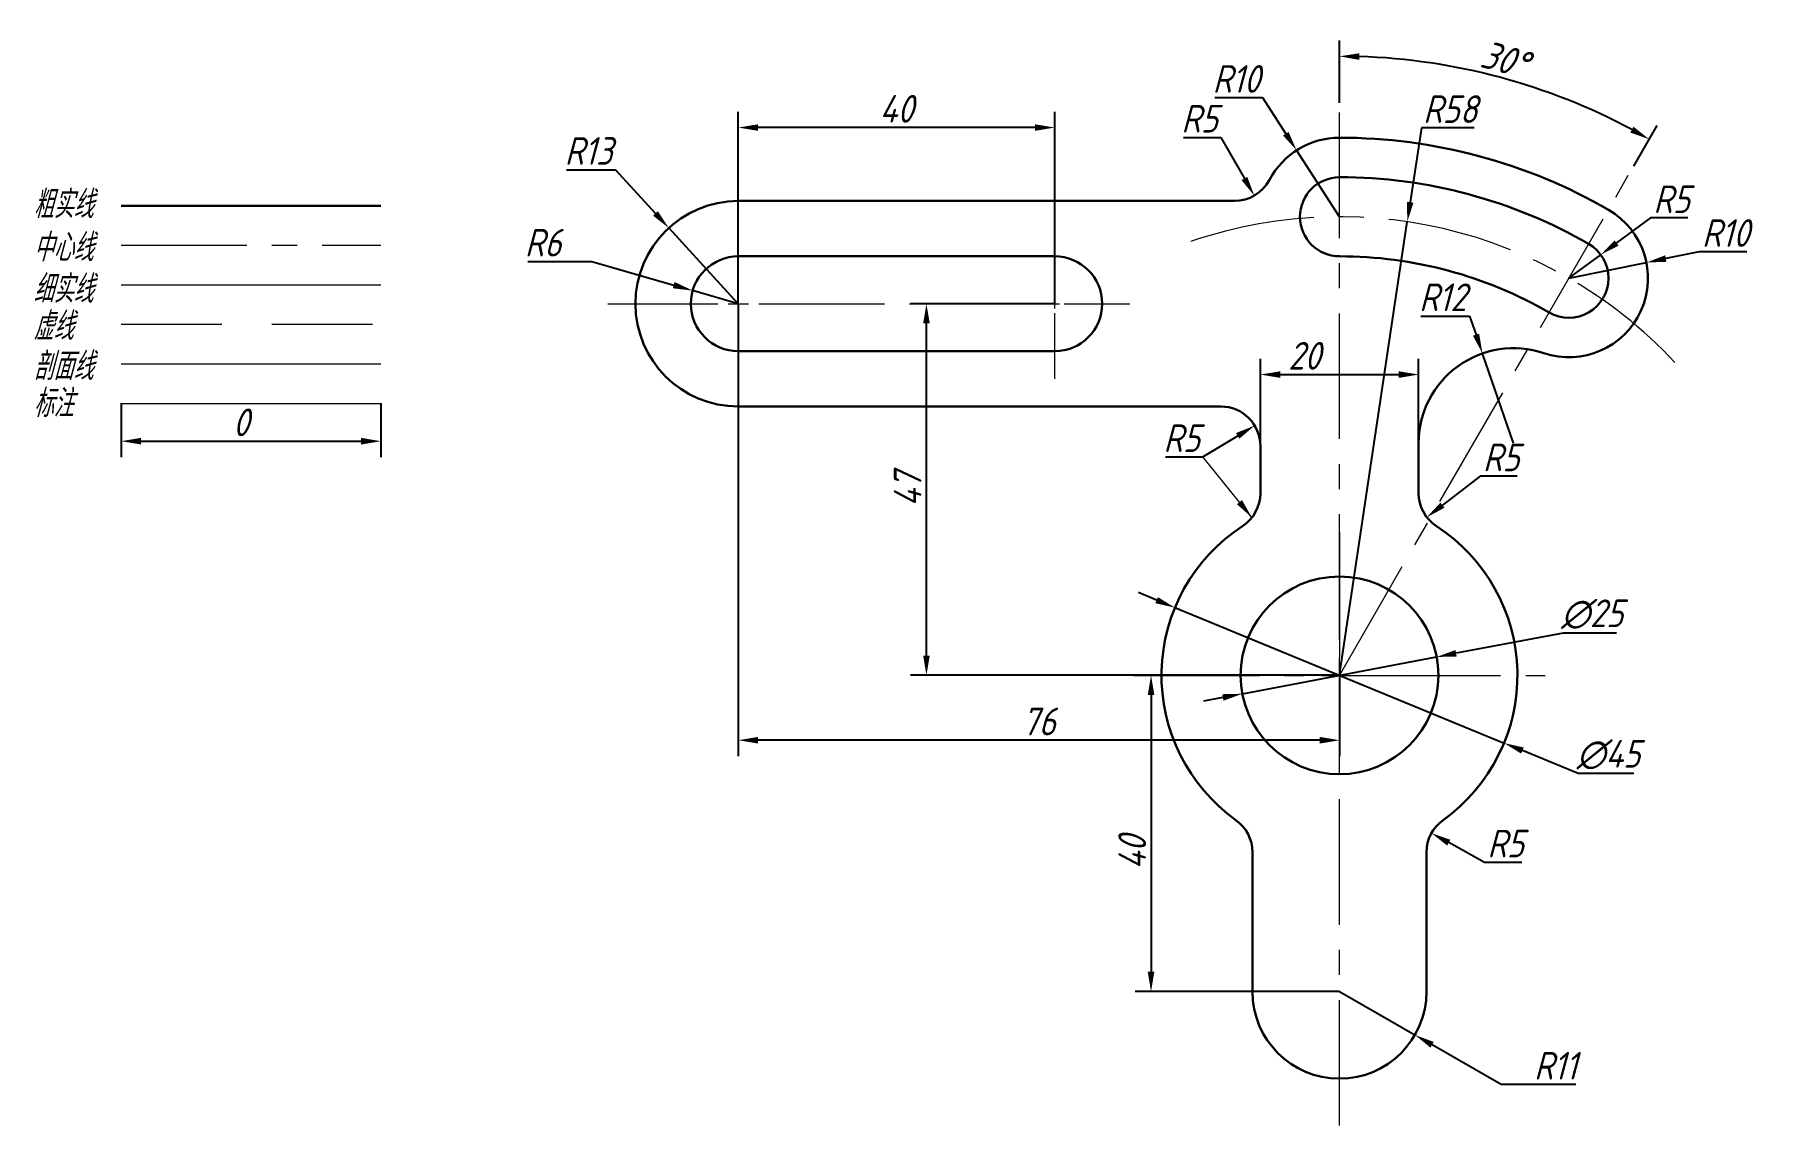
# Model space of a CAD drawing. Header units: millimetres. Extents: x 362 to 580, y 176 to 314.
import ezdxf

# ---------------------------------------------------------------- set-up
doc = ezdxf.new("R2010")
doc.units = ezdxf.units.MM
doc.linetypes.add('CENTER', pattern=[50.8, 31.75, -6.35, 6.35, -6.35])
doc.linetypes.add('DASHED', pattern=[19.05, 12.7, -6.35])
for name, color, linetype, lineweight in [('中心线', 1, 'CENTER', 15), ('中心线 @ 1', 1, 'CENTER', 15), ('剖面线', 8, 'Continuous', 15), ('剖面线 @ 1', 8, 'Continuous', 15), ('标注', 3, 'Continuous', 15), ('标注 @ 1', 3, 'Continuous', 15), ('粗实线', 2, 'Continuous', 30), ('粗实线 @ 1', 2, 'Continuous', 30), ('细实线', 4, 'Continuous', 15), ('细实线 @ 1', 4, 'Continuous', 15), ('虚线', 6, 'DASHED', 15), ('虚线 @ 1', 6, 'DASHED', 15)]:
    doc.layers.add(name, color=color, linetype=linetype, lineweight=lineweight)
doc.styles.add('GB3.5', font='gbeitc.shx', dxfattribs={"bigfont": 'gbcbig.shx'})
doc.dimstyles.new('参数化', dxfattribs={"dimtxt": 3.5, "dimasz": 2.5, "dimexe": 2, "dimexo": 0, "dimtad": 1, "dimtoh": 1, "dimdec": 3, "dimdsep": 46, "dimtxsty": 'GB3.5', "dimcen": 2.5, "dimclrd": 3, "dimclre": 3, "dimclrt": 256, "dimadec": 3, "dimazin": 2, "dimtfac": 1, "dimtdec": 3, "dimtmove": 0, "dimatfit": 3, "dimfxl": 0, "dimlwd": 15, "dimlwe": 15, "dimarcsym": 0})
doc.dimstyles.new('正常标注', dxfattribs={"dimtxt": 3.5, "dimasz": 2.5, "dimexe": 2, "dimexo": 0, "dimtad": 1, "dimtoh": 1, "dimdec": 3, "dimdsep": 46, "dimtxsty": 'GB3.5', "dimcen": 2.5, "dimadec": 3, "dimazin": 2, "dimtfac": 1, "dimtdec": 3, "dimtmove": 0, "dimatfit": 3, "dimfxl": 0, "dimarcsym": 0})

# ---------------------------------------------------------------- blocks, each defined once
blk = doc.blocks.new('*D3')
at = {"layer": 'Defpoints', "color": 0, "transparency": 16777216}
for p in [(372.57, 267.53), (405.4, 267.53), (405.4, 262.74)]:
    blk.add_point(p, dxfattribs=at)
at = {"layer": '标注', "color": 0, "lineweight": -2, "transparency": 16777216}
for p, q in [((372.57, 267.53), (372.57, 260.74)), ((405.4, 267.53), (405.4, 260.74)), ((375.07, 262.74), (402.9, 262.74))]:
    blk.add_line(p, q, dxfattribs=at)
at = {"layer": '标注', "color": 0, "transparency": 16777216}
for points in [[(375.07, 263.16), (375.07, 262.32), (372.57, 262.74)], [(402.9, 263.16), (402.9, 262.32), (405.4, 262.74)]]:
    blk.add_solid(points, dxfattribs=at)
at = {"layer": '标注', "color": 0, "transparency": 16777216, "insert": (387.71, 265.12), "char_height": 3.5, "attachment_point": 5, "style": 'GB3.5'}
blk.add_mtext('0', dxfattribs=at)
blk = doc.blocks.new('*D45')
at = {"layer": 'Defpoints', "color": 0, "transparency": 16777216}
for p in [(538.86, 235.45), (514.3, 230.8)]:
    blk.add_point(p, dxfattribs=at)
at = {"layer": '标注', "color": 0, "lineweight": -2, "transparency": 16777216}
for p, q in [((554.84, 238.48), (541.32, 235.92)), ((561.59, 238.48), (554.84, 238.48)), ((514.3, 230.8), (538.86, 235.45)), ((511.84, 230.33), (509.38, 229.87))]:
    blk.add_line(p, q, dxfattribs=at)
at = {"layer": '标注', "color": 0, "transparency": 16777216}
for points in [[(541.24, 236.33), (541.39, 235.51), (538.86, 235.45)], [(511.76, 230.74), (511.92, 229.92), (514.3, 230.8)]]:
    blk.add_solid(points, dxfattribs=at)
at = {"layer": '标注', "color": 0, "transparency": 16777216, "insert": (558.53, 240.86), "char_height": 3.5, "attachment_point": 5, "style": 'GB3.5'}
blk.add_mtext('∅25', dxfattribs=at)
blk = doc.blocks.new('*D55')
at = {"layer": 'Defpoints', "color": 0, "transparency": 16777216}
for p in [(535.15, 290.49), (526.58, 233.13)]:
    blk.add_point(p, dxfattribs=at)
at = {"layer": '标注', "color": 0, "lineweight": -2, "transparency": 16777216}
for p, q in [((536.93, 302.37), (535.52, 292.96)), ((543.6, 302.37), (536.93, 302.37)), ((526.58, 233.13), (535.15, 290.49))]:
    blk.add_line(p, q, dxfattribs=at)
at = {"layer": '标注', "color": 0, "transparency": 16777216}
blk.add_solid([(535.11, 293.02), (535.93, 292.9), (535.15, 290.49)], dxfattribs=at)
at = {"layer": '标注', "color": 0, "transparency": 16777216, "insert": (540.58, 304.74), "char_height": 3.5, "attachment_point": 5, "style": 'GB3.5'}
blk.add_mtext('R58', dxfattribs=at)
blk = doc.blocks.new('*D60')
at = {"layer": 'Defpoints', "color": 0, "transparency": 16777216}
for p in [(444.81, 281.79), (450.58, 280.13)]:
    blk.add_point(p, dxfattribs=at)
at = {"layer": '标注', "color": 0, "lineweight": -2, "transparency": 16777216}
for p, q in [((423.96, 285.47), (432.06, 285.47)), ((432.06, 285.47), (442.41, 282.48)), ((450.58, 280.13), (444.81, 281.79))]:
    blk.add_line(p, q, dxfattribs=at)
at = {"layer": '标注', "color": 0, "transparency": 16777216}
blk.add_solid([(442.53, 282.88), (442.3, 282.08), (444.81, 281.79)], dxfattribs=at)
at = {"layer": '标注', "color": 0, "transparency": 16777216, "insert": (425.89, 287.85), "char_height": 3.5, "attachment_point": 5, "style": 'GB3.5'}
blk.add_mtext('R6', dxfattribs=at)
blk = doc.blocks.new('*D61')
at = {"layer": 'Defpoints', "color": 0, "transparency": 16777216}
for p in [(441.79, 289.71), (450.58, 280.13)]:
    blk.add_point(p, dxfattribs=at)
at = {"layer": '标注', "color": 0, "lineweight": -2, "transparency": 16777216}
for p, q in [((428.87, 297.07), (435.04, 297.07)), ((435.04, 297.07), (440.1, 291.55)), ((450.58, 280.13), (441.79, 289.71))]:
    blk.add_line(p, q, dxfattribs=at)
at = {"layer": '标注', "color": 0, "transparency": 16777216}
blk.add_solid([(440.41, 291.83), (439.8, 291.27), (441.79, 289.71)], dxfattribs=at)
at = {"layer": '标注', "color": 0, "transparency": 16777216, "insert": (431.65, 299.45), "char_height": 3.5, "attachment_point": 5, "style": 'GB3.5'}
blk.add_mtext('R13', dxfattribs=at)
blk = doc.blocks.new('*D62')
at = {"layer": 'Defpoints', "color": 0, "transparency": 16777216}
for p in [(536.58, 271.17), (516.58, 262.13), (536.58, 262.5)]:
    blk.add_point(p, dxfattribs=at)
at = {"layer": '标注', "color": 0, "lineweight": -2, "transparency": 16777216}
for p, q in [((516.58, 262.13), (516.58, 273.17)), ((536.58, 262.5), (536.58, 273.17)), ((519.08, 271.17), (534.08, 271.17))]:
    blk.add_line(p, q, dxfattribs=at)
at = {"layer": '标注', "color": 0, "transparency": 16777216}
for points in [[(519.08, 271.58), (519.08, 270.75), (516.58, 271.17)], [(534.08, 271.58), (534.08, 270.75), (536.58, 271.17)]]:
    blk.add_solid(points, dxfattribs=at)
at = {"layer": '标注', "color": 0, "transparency": 16777216, "insert": (522.14, 273.54), "char_height": 3.5, "attachment_point": 5, "style": 'GB3.5'}
blk.add_mtext('20', dxfattribs=at)
blk = doc.blocks.new('*D64')
at = {"layer": 'Defpoints', "color": 0, "transparency": 16777216}
for p in [(555.58, 283.36), (565.38, 285.34)]:
    blk.add_point(p, dxfattribs=at)
at = {"layer": '标注', "color": 0, "lineweight": -2, "transparency": 16777216}
for p, q in [((572.06, 286.69), (567.83, 285.84)), ((578.08, 286.69), (572.06, 286.69)), ((555.58, 283.36), (565.38, 285.34))]:
    blk.add_line(p, q, dxfattribs=at)
at = {"layer": '标注', "color": 0, "transparency": 16777216}
blk.add_solid([(567.75, 286.25), (567.91, 285.43), (565.38, 285.34)], dxfattribs=at)
at = {"layer": '标注', "color": 0, "transparency": 16777216, "insert": (575.39, 289.07), "char_height": 3.5, "attachment_point": 5, "style": 'GB3.5'}
blk.add_mtext('R10', dxfattribs=at)
blk = doc.blocks.new('*D65')
at = {"layer": 'Defpoints', "color": 0, "transparency": 16777216}
for p in [(559.6, 286.32), (555.58, 283.36)]:
    blk.add_point(p, dxfattribs=at)
at = {"layer": '标注', "color": 0, "lineweight": -2, "transparency": 16777216}
for p, q in [((565.89, 290.97), (561.61, 287.81)), ((570.6, 290.97), (565.89, 290.97)), ((555.58, 283.36), (559.6, 286.32))]:
    blk.add_line(p, q, dxfattribs=at)
at = {"layer": '标注', "color": 0, "transparency": 16777216}
blk.add_solid([(561.36, 288.14), (561.86, 287.47), (559.6, 286.32)], dxfattribs=at)
at = {"layer": '标注', "color": 0, "transparency": 16777216, "insert": (568.56, 293.34), "char_height": 3.5, "attachment_point": 5, "style": 'GB3.5'}
blk.add_mtext('R5', dxfattribs=at)
blk = doc.blocks.new('*D66')
at = {"layer": 'Defpoints', "color": 0, "transparency": 16777216}
for p in [(544.66, 273.84), (548.58, 262.5)]:
    blk.add_point(p, dxfattribs=at)
at = {"layer": '标注', "color": 0, "lineweight": -2, "transparency": 16777216}
for p, q in [((536.86, 278.56), (543.02, 278.56)), ((543.02, 278.56), (543.84, 276.2)), ((548.58, 262.5), (544.66, 273.84))]:
    blk.add_line(p, q, dxfattribs=at)
at = {"layer": '标注', "color": 0, "transparency": 16777216}
blk.add_solid([(544.23, 276.34), (543.45, 276.07), (544.66, 273.84)], dxfattribs=at)
at = {"layer": '标注', "color": 0, "transparency": 16777216, "insert": (539.63, 280.94), "char_height": 3.5, "attachment_point": 5, "style": 'GB3.5'}
blk.add_mtext('R12', dxfattribs=at)
blk = doc.blocks.new('*D67')
at = {"layer": 'Defpoints', "color": 0, "transparency": 16777216}
for p in [(541.58, 256.17), (537.62, 253.12)]:
    blk.add_point(p, dxfattribs=at)
at = {"layer": '标注', "color": 0, "lineweight": -2, "transparency": 16777216}
for p, q in [((544.35, 258.31), (539.6, 254.65)), ((549.06, 258.31), (544.35, 258.31))]:
    blk.add_line(p, q, dxfattribs=at)
at = {"layer": '标注', "color": 0, "transparency": 16777216}
blk.add_solid([(539.34, 254.98), (539.85, 254.32), (537.62, 253.12)], dxfattribs=at)
at = {"layer": '标注', "color": 0, "transparency": 16777216, "insert": (547.02, 260.69), "char_height": 3.5, "attachment_point": 5, "style": 'GB3.5'}
blk.add_mtext('R5', dxfattribs=at)
blk = doc.blocks.new('*D68')
at = {"layer": 'Defpoints', "color": 0, "transparency": 16777216}
for p in [(515.86, 264.71), (511.58, 262.13)]:
    blk.add_point(p, dxfattribs=at)
at = {"layer": '标注', "color": 0, "lineweight": -2, "transparency": 16777216}
for p, q in [((509.3, 260.75), (513.72, 263.42)), ((504.59, 260.75), (509.3, 260.75))]:
    blk.add_line(p, q, dxfattribs=at)
at = {"layer": '标注', "color": 0, "transparency": 16777216}
blk.add_solid([(513.5, 263.77), (513.93, 263.06), (515.86, 264.71)], dxfattribs=at)
at = {"layer": '标注', "color": 0, "transparency": 16777216, "insert": (506.63, 263.12), "char_height": 3.5, "attachment_point": 5, "style": 'GB3.5'}
blk.add_mtext('R5', dxfattribs=at)
blk = doc.blocks.new('*D69')
at = {"layer": 'Defpoints', "color": 0, "transparency": 16777216}
for p in [(505.77, 241.69), (547.39, 224.56)]:
    blk.add_point(p, dxfattribs=at)
at = {"layer": '标注', "color": 0, "lineweight": -2, "transparency": 16777216}
for p, q in [((503.46, 242.64), (501.15, 243.59)), ((505.77, 241.69), (547.39, 224.56)), ((556.74, 220.71), (549.7, 223.61)), ((563.78, 220.71), (556.74, 220.71))]:
    blk.add_line(p, q, dxfattribs=at)
at = {"layer": '标注', "color": 0, "transparency": 16777216}
for points in [[(503.62, 243.02), (503.3, 242.25), (505.77, 241.69)], [(549.86, 224), (549.54, 223.23), (547.39, 224.56)]]:
    blk.add_solid(points, dxfattribs=at)
at = {"layer": '标注', "color": 0, "transparency": 16777216, "insert": (560.58, 223.09), "char_height": 3.5, "attachment_point": 5, "style": 'GB3.5'}
blk.add_mtext('∅45', dxfattribs=at)
blk = doc.blocks.new('*D70')
at = {"layer": 'Defpoints', "color": 0, "transparency": 16777216}
for p in [(513.31, 298.13), (515.81, 293.8)]:
    blk.add_point(p, dxfattribs=at)
at = {"layer": '标注', "color": 0, "lineweight": -2, "transparency": 16777216}
for p, q in [((506.85, 301.16), (511.56, 301.16)), ((511.56, 301.16), (514.56, 295.96))]:
    blk.add_line(p, q, dxfattribs=at)
at = {"layer": '标注', "color": 0, "transparency": 16777216}
blk.add_solid([(514.92, 296.17), (514.2, 295.75), (515.81, 293.8)], dxfattribs=at)
at = {"layer": '标注', "color": 0, "transparency": 16777216, "insert": (508.89, 303.53), "char_height": 3.5, "attachment_point": 5, "style": 'GB3.5'}
blk.add_mtext('R5', dxfattribs=at)
blk = doc.blocks.new('*D71')
at = {"layer": 'Defpoints', "color": 0, "transparency": 16777216}
for p in [(521.15, 299.53), (526.58, 291.13)]:
    blk.add_point(p, dxfattribs=at)
at = {"layer": '标注', "color": 0, "lineweight": -2, "transparency": 16777216}
for p, q in [((510.83, 306.19), (516.85, 306.19)), ((516.85, 306.19), (519.8, 301.63)), ((526.58, 291.13), (521.15, 299.53))]:
    blk.add_line(p, q, dxfattribs=at)
at = {"layer": '标注', "color": 0, "transparency": 16777216}
blk.add_solid([(520.15, 301.85), (519.45, 301.4), (521.15, 299.53)], dxfattribs=at)
at = {"layer": '标注', "color": 0, "transparency": 16777216, "insert": (513.53, 308.56), "char_height": 3.5, "attachment_point": 5, "style": 'GB3.5'}
blk.add_mtext('R10', dxfattribs=at)
blk = doc.blocks.new('*D72')
at = {"layer": 'Defpoints', "color": 0, "transparency": 16777216}
for p in [(450.58, 280.13), (526.58, 233.13), (450.58, 224.92)]:
    blk.add_point(p, dxfattribs=at)
at = {"layer": '标注', "color": 0, "lineweight": -2, "transparency": 16777216}
for p, q in [((450.58, 280.13), (450.58, 222.92)), ((526.58, 233.13), (526.58, 222.92)), ((524.08, 224.92), (453.08, 224.92))]:
    blk.add_line(p, q, dxfattribs=at)
at = {"layer": '标注', "color": 0, "transparency": 16777216}
for points in [[(453.08, 225.34), (453.08, 224.5), (450.58, 224.92)], [(524.08, 225.34), (524.08, 224.5), (526.58, 224.92)]]:
    blk.add_solid(points, dxfattribs=at)
at = {"layer": '标注', "color": 0, "transparency": 16777216, "insert": (488.58, 227.29), "char_height": 3.5, "attachment_point": 5, "style": 'GB3.5'}
blk.add_mtext('76', dxfattribs=at)
blk = doc.blocks.new('*D73')
at = {"layer": 'Defpoints', "color": 0, "transparency": 16777216}
for p in [(474.36, 280.13), (490.58, 280.13), (526.58, 233.13)]:
    blk.add_point(p, dxfattribs=at)
at = {"layer": '标注', "color": 0, "lineweight": -2, "transparency": 16777216}
for p, q in [((490.58, 280.13), (472.36, 280.13)), ((474.36, 235.63), (474.36, 277.63)), ((526.58, 233.13), (472.36, 233.13))]:
    blk.add_line(p, q, dxfattribs=at)
at = {"layer": '标注', "color": 0, "transparency": 16777216}
for points in [[(473.95, 277.63), (474.78, 277.63), (474.36, 280.13)], [(473.95, 235.63), (474.78, 235.63), (474.36, 233.13)]]:
    blk.add_solid(points, dxfattribs=at)
at = {"layer": '标注', "color": 0, "transparency": 16777216, "insert": (471.99, 256.63), "char_height": 3.5, "attachment_point": 5, "rotation": 90, "style": 'GB3.5'}
blk.add_mtext('47', dxfattribs=at)
blk = doc.blocks.new('*D74')
at = {"layer": 'Defpoints', "color": 0, "transparency": 16777216}
for p in [(450.58, 302.41), (450.58, 280.13), (490.58, 280.13)]:
    blk.add_point(p, dxfattribs=at)
at = {"layer": '标注', "color": 0, "lineweight": -2, "transparency": 16777216}
for p, q in [((450.58, 280.13), (450.58, 304.41)), ((490.58, 280.13), (490.58, 304.41)), ((488.08, 302.41), (453.08, 302.41))]:
    blk.add_line(p, q, dxfattribs=at)
at = {"layer": '标注', "color": 0, "transparency": 16777216}
for points in [[(453.08, 302.82), (453.08, 301.99), (450.58, 302.41)], [(488.08, 302.82), (488.08, 301.99), (490.58, 302.41)]]:
    blk.add_solid(points, dxfattribs=at)
at = {"layer": '标注', "color": 0, "transparency": 16777216, "insert": (470.58, 304.78), "char_height": 3.5, "attachment_point": 5, "style": 'GB3.5'}
blk.add_mtext('40', dxfattribs=at)
blk = doc.blocks.new('*D76')
at = {"layer": 'Defpoints', "color": 0, "transparency": 16777216}
for p in [(526.58, 193.13), (536.12, 187.64)]:
    blk.add_point(p, dxfattribs=at)
at = {"layer": '标注', "color": 0, "lineweight": -2, "transparency": 16777216}
for p, q in [((526.58, 193.13), (536.12, 187.64)), ((547.03, 181.37), (538.28, 186.4)), ((556.44, 181.37), (547.03, 181.37))]:
    blk.add_line(p, q, dxfattribs=at)
at = {"layer": '标注', "color": 0, "transparency": 16777216}
blk.add_solid([(538.49, 186.76), (538.08, 186.04), (536.12, 187.64)], dxfattribs=at)
at = {"layer": '标注', "color": 0, "transparency": 16777216, "insert": (553.89, 183.75), "char_height": 3.5, "attachment_point": 5, "style": 'GB3.5'}
blk.add_mtext('R11', dxfattribs=at)
blk = doc.blocks.new('*D77')
at = {"layer": 'Defpoints', "color": 0, "transparency": 16777216}
for p in [(526.58, 233.13), (502.76, 193.13), (526.58, 193.13)]:
    blk.add_point(p, dxfattribs=at)
at = {"layer": '标注', "color": 0, "lineweight": -2, "transparency": 16777216}
for p, q in [((526.58, 233.13), (500.76, 233.13)), ((502.76, 230.63), (502.76, 195.63)), ((526.58, 193.13), (500.76, 193.13))]:
    blk.add_line(p, q, dxfattribs=at)
at = {"layer": '标注', "color": 0, "transparency": 16777216}
for points in [[(502.34, 230.63), (503.17, 230.63), (502.76, 233.13)], [(502.34, 195.63), (503.17, 195.63), (502.76, 193.13)]]:
    blk.add_solid(points, dxfattribs=at)
at = {"layer": '标注', "color": 0, "transparency": 16777216, "insert": (500.38, 210.71), "char_height": 3.5, "attachment_point": 5, "rotation": 90, "style": 'GB3.5'}
blk.add_mtext('40', dxfattribs=at)
blk = doc.blocks.new('*U79')
at = {"layer": '中心线', "color": 0, "ltscale": 0.5, "transparency": 16777216}
for p, q in [((0, 2.6), (0, 16.5)), ((-16.5, 0), (-2.6, 0)), ((2.6, 0), (30.5, 0)), ((0, -16.5), (0, -2.6))]:
    blk.add_line(p, q, dxfattribs=at)
at = {"layer": '中心线', "color": 0, "linetype": 'Continuous', "ltscale": 0.5, "transparency": 16777216}
for p, q in [((-1.3, 0), (1.3, 0)), ((0, -1.3), (0, 1.3))]:
    blk.add_line(p, q, dxfattribs=at)
blk = doc.blocks.new('*U80')
at = {"layer": '中心线', "color": 0, "ltscale": 0.5, "transparency": 16777216}
for p, q in [((0, 1.2), (0, 9.5)), ((-9.5, 0), (-1.2, 0)), ((1.2, 0), (9.5, 0)), ((0, -9.5), (0, -1.2))]:
    blk.add_line(p, q, dxfattribs=at)
at = {"layer": '中心线', "color": 0, "linetype": 'Continuous', "ltscale": 0.5, "transparency": 16777216}
for p, q in [((-0.6, 0), (0.6, 0)), ((0, -0.6), (0, 0.6))]:
    blk.add_line(p, q, dxfattribs=at)
blk = doc.blocks.new('*D82')
at = {"layer": 'Defpoints', "color": 0, "transparency": 16777216}
for p in [(538.2, 213.17), (542.58, 210.76)]:
    blk.add_point(p, dxfattribs=at)
at = {"layer": '标注', "color": 0, "lineweight": -2, "transparency": 16777216}
for p, q in [((544.91, 209.47), (540.39, 211.97)), ((549.62, 209.47), (544.91, 209.47))]:
    blk.add_line(p, q, dxfattribs=at)
at = {"layer": '标注', "color": 0, "transparency": 16777216}
blk.add_solid([(540.59, 212.33), (540.19, 211.6), (538.2, 213.17)], dxfattribs=at)
at = {"layer": '标注', "color": 0, "transparency": 16777216, "insert": (547.58, 211.85), "char_height": 3.5, "attachment_point": 5, "style": 'GB3.5'}
blk.add_mtext('R5', dxfattribs=at)
blk = doc.blocks.new('*D83')
at = {"layer": 'Defpoints', "color": 0, "transparency": 16777216}
for p in [(526.58, 305.53), (553.36, 306.7), (563.77, 297.53), (526.58, 237.63), (526.58, 233.13)]:
    blk.add_point(p, dxfattribs=at)
at = {"layer": '标注', "color": 0, "lineweight": -2, "transparency": 16777216}
for p, q in [((526.58, 305.53), (526.58, 313.42)), ((563.77, 297.53), (566.73, 302.67))]:
    blk.add_line(p, q, dxfattribs=at)
blk.add_arc((526.58, 233.13), 78.3, 61.8295, 88.1705, dxfattribs=at)
at = {"layer": '标注', "color": 0, "transparency": 16777216}
for points in [[(529.07, 310.97), (529.08, 311.8), (526.58, 311.42)], [(563.75, 302.51), (563.34, 301.78), (565.73, 300.93)]]:
    blk.add_solid(points, dxfattribs=at)
at = {"layer": '标注', "color": 0, "transparency": 16777216, "insert": (547.46, 311.05), "char_height": 3.5, "attachment_point": 5, "rotation": 345, "style": 'GB3.5'}
blk.add_mtext('30°', dxfattribs=at)

msp = doc.modelspace()

# ---------------------------------------------------------------- linework, layer by layer
at = {"layer": '中心线', "ltscale": 0.5}
for p, q in [((526.5786, 237.6256), (526.5786, 305.5322)), ((526.5786, 233.1256), (563.7651, 297.5344)), ((372.574, 287.5256), (405.4028, 287.5256)), ((526.5786, 251.2426), (526.5786, 233.1256)), ((500.5786, 233.1256), (522.0786, 233.1256)), ((526.5786, 233.1256), (546.574, 233.1256)), ((531.0786, 233.1256), (552.5786, 233.1256)), ((526.5786, 176.1875), (526.5786, 228.6256))]:
    msp.add_line(p, q, dxfattribs=at)
at = {"layer": '中心线', "linetype": 'Continuous', "ltscale": 0.5}
for p, q in [((526.5786, 230.8756), (526.5786, 235.3756)), ((524.3286, 233.1256), (528.8286, 233.1256))]:
    msp.add_line(p, q, dxfattribs=at)
at = {"layer": '中心线', "ltscale": 0.5}
msp.add_arc((526.5786, 233.1256), 58, 43.035658, 110.881116, dxfattribs=at)
at = {"layer": '剖面线'}
msp.add_line((372.574, 272.5256), (405.4028, 272.5256), dxfattribs=at)
at = {"layer": '标注'}
msp.add_line((372.574, 267.5256), (405.4028, 267.5256), dxfattribs=at)
at = {"layer": '粗实线'}
for p, q in [((372.574, 292.5256), (405.4028, 292.5256)), ((450.5786, 293.1256), (513.3121, 293.1256)), ((511.5786, 267.1256), (450.5786, 267.1256)), ((516.5786, 256.1745), (516.5786, 262.1256)), ((536.5786, 256.1745), (536.5786, 262.4984)), ((515.5786, 210.7593), (515.5786, 193.1256)), ((537.5786, 193.1256), (537.5786, 210.7593))]:
    msp.add_line(p, q, dxfattribs=at)
msp.add_lwpolyline([(490.5786, 286.1256), (450.5786, 286.1256, 1), (450.5786, 274.1256), (490.5786, 274.1256, 1), (490.5786, 286.1256, -12.7638114)], format="xyb", dxfattribs=at)
msp.add_circle((526.5786, 233.1256), 12.5, dxfattribs=at)
for centre, radius, start, end in [((526.5786, 291.1256), 10, 90, 152.181861), ((526.5786, 233.1256), 68, 60, 90), ((513.3121, 298.1256), 5, 270, 332.181861), ((526.5786, 291.1256), 5, 90, 270), ((526.5786, 233.1256), 63, 60, 90), ((450.5786, 280.1256), 13, 90, 270), ((555.5786, 283.3551), 10, 251.446995, 420), ((526.5786, 233.1256), 53, 60, 90), ((555.5786, 283.3551), 5, 240, 420), ((548.5786, 262.4984), 12, 71.446995, 180), ((511.5786, 262.1256), 5, 0, 90), ((511.5786, 256.1745), 5, 303.055731, 360), ((541.5786, 256.1745), 5, 180, 236.944269), ((526.5786, 233.1256), 22.5, 123.055731, 234.421474), ((526.5786, 233.1256), 22.5, 305.578526, 416.944269), ((510.5786, 210.7593), 5, 360, 414.421474), ((542.5786, 210.7593), 5, 125.578526, 180), ((526.5786, 193.1256), 11, 180, 360)]:
    msp.add_arc(centre, radius, start, end, dxfattribs=at)
at = {"layer": '细实线'}
msp.add_line((372.574, 282.5256), (405.4028, 282.5256), dxfattribs=at)
at = {"layer": '虚线'}
msp.add_line((372.574, 277.5256), (405.4028, 277.5256), dxfattribs=at)

# ---------------------------------------------------------------- block references
at = {"layer": '中心线', "ltscale": 0.5}
for name, p in [('*U79', (450.5786, 280.1256)), ('*U80', (490.5786, 280.1256))]:
    msp.add_blockref(name, p, dxfattribs=at)

# ---------------------------------------------------------------- texts
at = {"layer": '中心线 @ 1', "ltscale": 0.5, "insert": (361.4543, 289.0018), "char_height": 3.5, "attachment_point": 1, "style": 'GB3.5'}
msp.add_mtext_dynamic_manual_height_columns('中心线', width=9.028469, gutter_width=17.5, heights=[0], dxfattribs=at)
at = {"layer": '剖面线 @ 1', "insert": (361.4543, 273.9767), "char_height": 3.5, "attachment_point": 1, "style": 'GB3.5'}
msp.add_mtext_dynamic_manual_height_columns('剖面线', width=9.028469, gutter_width=17.5, heights=[3.693], dxfattribs=at)
at = {"layer": '标注 @ 1', "insert": (361.4543, 269.2813), "char_height": 3.5, "attachment_point": 1, "style": 'GB3.5'}
msp.add_mtext_dynamic_manual_height_columns('标注', width=9.028469, gutter_width=17.5, heights=[0], dxfattribs=at)
at = {"layer": '粗实线 @ 1', "insert": (361.4543, 294.4485), "char_height": 3.5, "attachment_point": 1, "style": 'GB3.5'}
msp.add_mtext_dynamic_manual_height_columns('粗实线', width=9.028469, gutter_width=17.5, heights=[0], dxfattribs=at)
at = {"layer": '细实线 @ 1', "insert": (361.4543, 283.743), "char_height": 3.5, "attachment_point": 1, "style": 'GB3.5'}
msp.add_mtext_dynamic_manual_height_columns('细实线', width=9.028469, gutter_width=17.5, heights=[0], dxfattribs=at)
at = {"layer": '虚线 @ 1', "insert": (361.4543, 279.0477), "char_height": 3.5, "attachment_point": 1, "style": 'GB3.5'}
msp.add_mtext_dynamic_manual_height_columns('虚线', width=9.028469, gutter_width=17.5, heights=[0], dxfattribs=at)

# ---------------------------------------------------------------- dimensions: what is measured, and where the dimension line sits
at = {"layer": '标注'}
dim = msp.add_angular_dim_2l(base=(553.358, 306.7014), line1=((526.5786, 233.1256), (563.7651, 297.5344)), line2=((526.5786, 237.6256), (526.5786, 305.5322)), dimstyle='正常标注', dxfattribs=at)
dim.commit()
dim.dimension.update_dxf_attribs({"geometry": '*D83', "text_midpoint": (547.4583, 311.0495)})
for center, mpoint, picture, middle in [((526.5786, 291.1256), (521.1532, 299.5259), '*D71', (513.5271, 306.1887)), ((513.3121, 298.1256), (515.8129, 293.7959), '*D70', (508.8949, 301.1564)), ((526.5786, 233.1256), (535.1512, 290.4886), '*D55', (540.5778, 302.3696)), ((450.5786, 280.1256), (441.7928, 289.7073), '*D61', (431.6453, 297.0705)), ((555.5786, 283.3551), (559.6012, 286.3248), '*D65', (568.5585, 290.969)), ((450.5786, 280.1256), (444.8138, 281.7891), '*D60', (425.8888, 285.4706)), ((555.5786, 283.3551), (565.3795, 285.3406), '*D64', (572.0623, 286.6944)), ((511.5786, 262.1256), (515.8586, 264.7106), '*D68', (506.6293, 260.7469)), ((541.5786, 256.1745), (537.6181, 253.1226), '*D67', (547.0177, 258.3108)), ((542.5786, 210.7593), (538.1993, 213.1722), '*D82', (547.5809, 209.4725)), ((526.5786, 193.1256), (536.1155, 187.6441), '*D76', (553.8888, 181.3711))]:
    dim = msp.add_radius_dim(center=center, mpoint=mpoint, dimstyle='正常标注', dxfattribs=at)
    dim.commit()
    dim.dimension.update_dxf_attribs({"geometry": picture, "text_midpoint": middle, "dimtype": 164})
for base, p1, picture, middle in [((450.5786, 302.4077), (490.5786, 280.1256), '*D74', (470.5786, 304.7827)), ((450.5786, 224.9198), (526.5786, 233.1256), '*D72', (488.5786, 227.2948))]:
    dim = msp.add_linear_dim(base=base, p1=p1, p2=(450.5786, 280.1256), dimstyle='正常标注', dxfattribs=at)
    dim.commit()
    dim.dimension.update_dxf_attribs({"geometry": picture, "text_midpoint": middle})
dim = msp.add_radius_dim(center=(548.5786, 262.4984), mpoint=(544.6562, 273.8393), dimstyle='正常标注', dxfattribs=at)
dim.commit()
dim.dimension.update_dxf_attribs({"geometry": '*D66', "text_midpoint": (539.6261, 278.5646)})
dim = msp.add_linear_dim(base=(474.3621, 280.1256), p1=(526.5786, 233.1256), p2=(490.5786, 280.1256), angle=90, dimstyle='正常标注', dxfattribs=at)
dim.commit()
dim.dimension.update_dxf_attribs({"geometry": '*D73', "text_midpoint": (471.9871, 256.6256)})
dim = msp.add_linear_dim(base=(536.5786, 271.1677), p1=(516.5786, 262.1256), p2=(536.5786, 262.4984), dimstyle='正常标注', dxfattribs=at)
dim.commit()
dim.dimension.update_dxf_attribs({"geometry": '*D62', "text_midpoint": (522.1377, 271.1677), "dimtype": 160})
dim = msp.add_linear_dim(base=(405.4028, 262.7414), p1=(372.574, 267.5256), p2=(405.4028, 267.5256), text='0', dimstyle='正常标注', dxfattribs=at)
dim.commit()
dim.dimension.update_dxf_attribs({"geometry": '*D3', "text_midpoint": (387.7135, 262.7414), "dimtype": 160})
for p1, p2, picture, middle in [((505.7715, 241.6878), (547.3858, 224.5634), '*D69', (560.5758, 220.7131)), ((514.2973, 230.7977), (538.8599, 235.4536), '*D45', (554.8391, 238.4824))]:
    dim = msp.add_diameter_dim_2p(p1=p1, p2=p2, dimstyle='正常标注', dxfattribs=at)
    dim.commit()
    dim.dimension.update_dxf_attribs({"geometry": picture, "text_midpoint": middle, "dimtype": 163})
dim = msp.add_linear_dim(base=(502.7559, 193.1256), p1=(526.5786, 233.1256), p2=(526.5786, 193.1256), angle=90, dimstyle='正常标注', dxfattribs=at)
dim.commit()
dim.dimension.update_dxf_attribs({"geometry": '*D77', "text_midpoint": (502.7559, 210.7117), "dimtype": 160})

# ---------------------------------------------------------------- leaders
at = {"layer": '粗实线'}
msp.add_leader([(515.5113, 253.0867), (509.296, 260.7469)], dimstyle='参数化', override={"dimgap": 0.625, "dimtad": 0}, dxfattribs=at)

doc.saveas('drawing.dxf')
